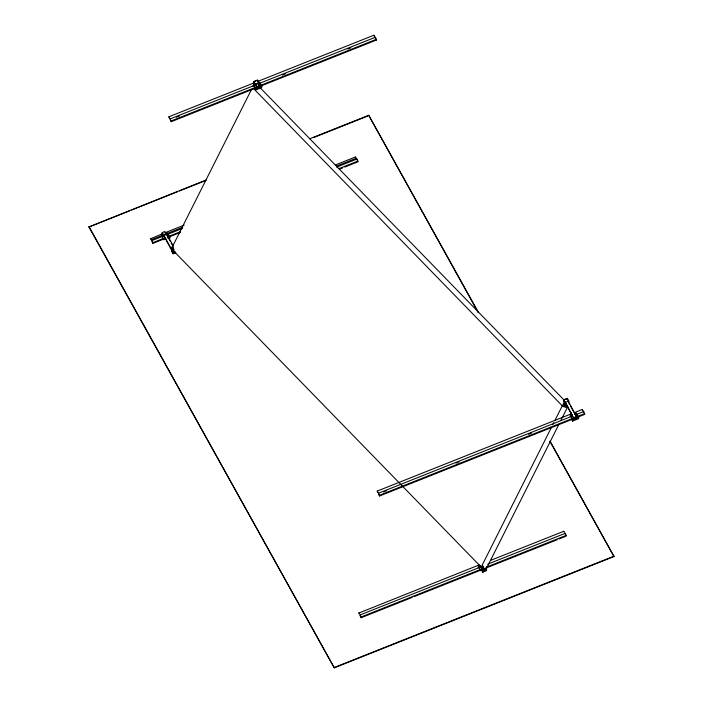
<?xml version="1.0" encoding="UTF-8"?>
<svg xmlns="http://www.w3.org/2000/svg" width="703" height="703" viewBox="0 0 703 703"><rect width="100%" height="100%" fill="white"/><g stroke="black" fill="none" stroke-linecap="round" stroke-linejoin="round"><path stroke-width="1.05" d="M550.062 441.141L614.009 556.556L334.285 667.85L88.93 226.99L205.961 180.038M151.866 240.611L152.859 243.423L151.866 240.611L164.115 235.742M256.006 84.755L170.275 118.869L170.152 119.677L171.268 121.681L255.971 87.972M171.268 121.681L170.275 118.869M161.303 236.683L161.488 235.452L163.483 234.661M166.119 233.844L164.818 231.507L162.208 232.552L162.015 233.879L163.307 236.208M175.355 252.737L173.369 253.528L163.553 234.978L172.956 251.876M169.678 238.633L169.862 237.403L167.455 233.08L165.469 233.871M172.226 248.642L172.472 247.008L173.676 249.17M172.297 251.472L172.613 249.345M172.982 253.774L173.131 252.755L171.655 250.092L171.497 251.112L172.982 253.774L175.776 252.667M173.369 253.528L173.474 252.816L175.469 252.026M253.836 81.495L253.686 82.515L255.163 85.177L255.321 84.158L253.836 81.495L257.57 80.01L259.047 82.673L258.897 83.692M253.273 85.661L253.458 84.439L255.866 88.771L255.681 89.993L261.648 87.62L261.841 86.39L259.433 82.066L259.24 83.288M257.166 80.362L254.178 81.548L254.073 82.26L256.903 87.339L259.882 86.153L259.987 85.441L257.412 81.03M253.985 82.857L254.187 81.539M256.903 87.339L257.008 86.627L259.987 85.441M356.869 159.809L356.992 158.992L336.588 167.112M375.288 38.059L375.411 37.25L258.045 83.947M356.992 158.992L357.985 161.804L344.716 167.086M261.077 85.942L376.395 40.062L375.411 37.25M309.715 138.763L368.715 115.283L477.996 312.167M334.285 667.85L88.991 226.586M480.606 566.996L360.182 614.914L360.059 615.731L361.166 617.726L412.195 597.418M572.497 416.018L378.592 493.163L378.469 493.981L379.585 495.975L572.462 419.234M361.166 617.726L360.182 614.914M379.585 495.975L378.592 493.163M478.189 567.778L478.374 566.556L480.369 565.766M482.082 569.817L482.407 567.699M482.768 572.128L482.926 571.108L481.441 568.446L481.291 569.465L482.768 572.128L486.502 570.643L486.652 569.623L482.926 571.108M486.924 566.504L486.661 568.235L483.488 569.5L483.752 567.76L482.179 564.931M485.72 570.203L486.037 568.086M486.142 570.687L486.248 569.975L483.269 571.161L483.163 571.873L480.439 566.082L482.328 569.465M568.683 402.037L568.841 401.018L567.356 398.355L563.63 399.84L563.472 400.859L564.957 403.522M563.973 399.902L573.789 418.443L576.768 417.257L567.479 399.647M563.718 404.893L564.193 401.703M564.544 406.387L565.186 402.142M567.207 399.374L567.356 398.355M570.168 416.765L570.353 415.543L572.339 414.752M570.871 413.962L571.073 412.635M574.325 413.962L576.319 413.171L578.727 417.494L578.543 418.716L572.576 421.097L572.76 419.867L570.353 415.543M573.789 418.443L565.537 402.714M576.135 414.392L576.319 413.171M565.186 534.113L565.309 533.296L487.75 564.158M583.604 412.362L583.727 411.545L575.564 414.796M566.302 536.108L565.309 533.296M583.727 411.545L584.711 414.357L577.567 417.204M168.922 116.768L169.476 118.113L168.922 116.768L254.644 82.655M162.753 233.642L150.468 238.792M374.277 36.178L374.655 36.407L374.005 35.422M336.807 165.961L356.193 158.245L355.595 157.173M377.239 491.072L377.792 492.416L377.239 491.072L571.144 413.918M479.244 564.904L358.785 613.086M359.382 614.167L358.908 612.823M582.365 409.454L582.919 410.798L582.365 409.454L574.202 412.696M564.421 532.54L563.911 531.468M172.323 246.929L251.437 89.58M482.61 564.298L551.398 427.477M552.874 424.542L553.85 422.591M554.834 420.631L562.699 404.998M558.955 424.225L486.722 567.892A2.654 1.828 26.7 0 1 483.901 568.358A2.654 1.828 26.7 0 1 481.915 565.968M560.915 420.315L567.303 407.608M257.711 81.443L374.049 35.15M255.321 84.158L259.047 82.673M256.7 84.14L258.317 83.499L259.521 85.661M176.277 117.243L179.344 116.03M282.413 75.01L285.48 73.797M347.73 49.025L350.788 47.804M171.391 120.863L376.518 39.245M255.866 88.771L261.841 86.39M88.93 226.99L129.616 210.803M131.654 209.995L136.733 207.974M138.772 207.157L177.42 191.778M179.458 190.97L205.9 180.451M313.723 137.551L367.634 116.1M164.792 232.834L184.186 225.118M335.226 165.02L355.639 156.901M163.316 234.987L151.066 239.864L150.504 238.51M182.701 227.28L163.509 234.881L162.208 232.552M163.448 235.69L165.433 234.899M166.154 234.925L182.481 228.431M152.982 242.605L165.223 237.737M167.261 236.92L180.53 231.647M338.714 168.702L358.108 160.987M153.878 243.018L163.061 239.363M168.166 237.333L180.407 232.465M339.611 169.115L342.677 167.894M165.89 238.994L163.896 239.785L161.488 235.452M167.876 238.203L169.862 237.403M173.131 252.755L175.003 252.017M564.966 399.506L566.952 398.706M568.841 401.018L565.107 402.503L563.63 399.84M567.057 405.262L564.535 406.264L563.331 404.093M567.207 405.561L564.825 406.501L563.252 403.671M383.574 491.951L386.632 490.729M456.036 463.119L459.094 461.906M528.489 434.287L531.556 433.074M573.894 417.731L576.882 416.545M379.708 495.167L584.834 413.549M572.76 419.867L578.727 417.494M490.474 560.432L563.955 531.196M361.298 616.909L481.722 568.991M486.819 566.961L566.425 535.291M486.573 567.813L483.216 569.149L483.471 567.514L482.267 565.353M414.243 596.61L480.571 570.221M486.696 567.778L557.119 539.763M559.157 538.946L565.282 536.512M334.347 667.446L614.071 556.143M259.908 87.497L564.342 400.341M253.792 88.815L562.822 406.378M172.718 250.075L482.513 568.428M375.657 38.727L376.395 40.062M568.411 402.239L569.456 404.12M570.502 405.991L573.639 411.624M574.114 412.371L576.768 417.257M575.599 415.324L576.407 416.765M571.609 419.366L572.576 421.097M368.715 115.283L478.594 312.712M550.001 441.546L614.009 556.556M255.593 84.088L257.096 86.627M254.723 88.262L255.681 89.993M482.443 567.611L483.488 569.5M478.374 566.556L480.782 570.88M173.325 245.997L166.541 233.791L167.999 237.324M169.036 239.196L170.082 241.076M171.128 242.957L172.173 244.829M253.194 86.364A2.654 1.828 26.7 0 1 253.396 85.669M173.641 249.785A2.654 1.828 26.7 0 1 172.876 246.437M567.796 406.633A2.654 1.828 26.7 0 1 565.458 407.248A2.654 1.828 26.7 0 1 563.165 405.49M486.748 566.416A2.654 1.828 26.7 0 1 486.924 567.198M173.087 250.18A2.654 0.861 -44.2 0 1 173.369 248.352M483.479 568.34A2.654 0.861 -44.2 0 1 483.154 566.697M563.507 406.782A2.654 0.861 -44.2 0 1 564.913 404.691M172.384 246.586L172.13 248.317L173.703 251.147L173.966 249.416L172.384 246.586"/></g></svg>
